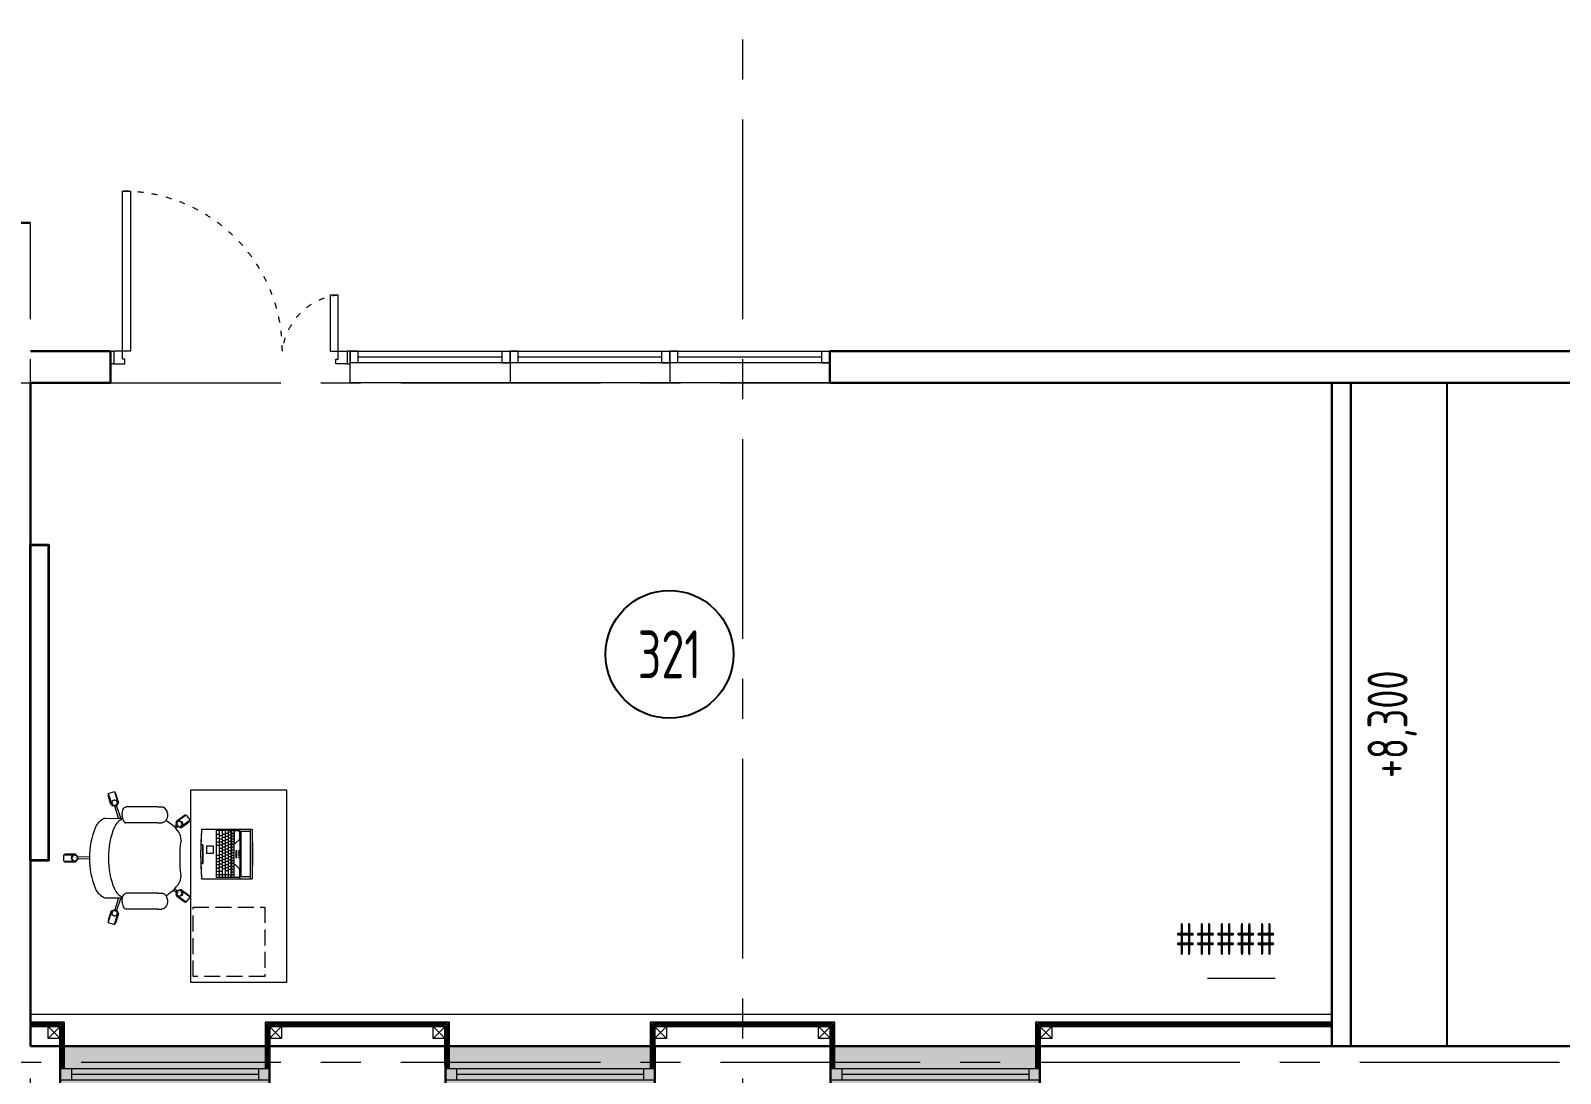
# Model space of a CAD drawing. Header units: millimetres. Extents: x -13407 to 95998, y -2611 to 109495.
# Drawn here: x 21120 to 30691, y 11470 to 17995 of the extents above; entities that cross this region are included whole.
import ezdxf
from ezdxf import colors
from ezdxf.entities.mleader import LeaderData, LeaderLine
from ezdxf.enums import TextEntityAlignment as Align
from ezdxf.math import Vec2, Vec3

# ---------------------------------------------------------------- set-up
doc = ezdxf.new("R2010")
doc.units = ezdxf.units.MM
for name, pattern in [('ACAD_ISO03W100', [30, 12, -18]), ('CENTER', [2, 1.25, -0.25, 0.25, -0.25]), ('ГОСТ 2.303 4', [7, 5, -2, 0])]:
    doc.linetypes.add(name, pattern=pattern)
for name, color, linetype, lineweight in [('_0', 250, 'Continuous', 9), ('_ТХ_мебель передв', 250, 'Continuous', 13), ('_ТХ_обор_комп принт', 30, 'Continuous', 13), ('АР_Витраж', 4, 'Continuous', 15), ('АР_Двери', 5, 'Continuous', 18), ('АР_Маркер экспликации', 239, 'Continuous', 13), ('АР_Номер помещения', 1, 'Continuous', 25), ('АР_Окна БЛОК', 250, 'Continuous', 13), ('АР_Оси', 193, 'Continuous', 9), ('АР_Отметки', 250, 'Continuous', 15), ('АР_Перегородки газоблок', 165, 'Continuous', 30), ('АР_Подоконники', 163, 'Continuous', 9), ('АР_Помещения_площадь', 19, 'Continuous', 9), ('АР_Сущ Несущая стена', 202, 'Continuous', 30), ('АР_тонкая линия', 250, 'Continuous', 0)]:
    doc.layers.add(name, color=color, linetype=linetype, lineweight=lineweight)
doc.layers.add('ТХ_подиум скрыть', color=7, linetype='Continuous')
doc.styles.add('ISOCPEUR', font='isocpeur.ttf', dxfattribs={"width": 0.7})
doc.styles.get("Standard").update_dxf_attribs({"font": 'arial.ttf'})

# ---------------------------------------------------------------- blocks, each defined once
blk = doc.blocks.new('Полуторная_на лестницу')
for points in [[(75, 80), (75, 1080), (124.9, 1080), (124.9, 80)], [(1375.1, 430), (1375.1, 80), (1425, 80), (1425, 430)]]:
    blk.add_lwpolyline(points, close=True)
for points in [[(0, 0), (0, 80), (20, 80), (20, 0), (0, 0)], [(20, 80), (20, 0), (90, 0), (90, 30), (75, 30), (75, 80), (20, 80)], [(1480, 80), (1480, 0), (1410, 0), (1410, 30), (1425, 30), (1425, 80), (1480, 80)], [(1500, 0), (1500, 80), (1480, 80), (1480, 0), (1500, 0)]]:
    blk.add_lwpolyline(points)
at = {"linetype": 'ACAD_ISO03W100', "ltscale": 3}
for centre, radius, start, end in [((75, 80), 1000, 0, 90), ((1465.4, 39.6), 392.5, 95.90754, 174.09246)]:
    blk.add_arc(centre, radius, start, end, dxfattribs=at)
blk = doc.blocks.new('*U93')
at = {"true_color": 0xffffff}
h = blk.add_hatch(color=7, dxfattribs=at)
h.dxf.hatch_style = 1
h.paths.add_polyline_path([(-1310, -140), (0, -140), (0, 220), (-1310, 220)])
at = {"lineweight": 30}
for p, q in [((-1310, -140), (-1310, 220)), ((0, -140), (0, 220))]:
    blk.add_line(p, q, dxfattribs=at)
for p, q in [((0, 220), (-1310, 220)), ((-1310, 70), (0, 70)), ((-1310, 0), (0, 0)), ((-1240, 0), (-1240, 70)), ((-1240, 35), (-70, 35)), ((-70, 0), (-70, 70)), ((-1310, -140), (0, -140)), ((-1310, -140), (-1310, -140)), ((-1310, -140), (-1310, -140)), ((0, -140), (0, -140)), ((0, -140), (0, -140))]:
    blk.add_line(p, q)
blk = doc.blocks.new('*U23')
at = {"linetype": 'ByBlock'}
for p, q in [((0, 0), (0, -74)), ((50, 0), (0, 0)), ((0, -74), (0, 0)), ((1000, 0), (0, 0)), ((50, -74), (0, -74)), ((0, -74), (1000, -74)), ((50, 0), (50, -74)), ((950, 0), (50, 0)), ((50, -37), (950, -37)), ((50, -74), (950, -74)), ((950, 0), (1000, 0)), ((950, 0), (950, -74)), ((950, -74), (1000, -74)), ((1000, 0), (1000, -74)), ((1000, -74), (1000, 0))]:
    blk.add_line(p, q, dxfattribs=at)
blk = doc.blocks.new('*U38')
at = {"layer": 'АР_Номер помещения', "color": 7}
blk.add_circle((-19321.4, -1934.1), 400, dxfattribs=at)
at = {"layer": 'АР_Помещения_площадь', "color": 7}
blk.add_line((-15532.5, -3962.4), (-15954.8, -3962.4), dxfattribs=at)
at = {"color": 7, "style": 'ISOCPEUR', "width": 0.7, "flags": 1}
blk.add_attdef('КАТЕГОРИЯ', (-499.2, -2092.2), '', height=250, dxfattribs=at)
at = {"layer": 'АР_Номер помещения', "color": 7, "style": 'ISOCPEUR', "width": 0.7}
blk.add_attdef('НОМЕР_ПОМЕЩЕНИЯ', text='', height=300, dxfattribs=at).set_placement((-19321.4, -1934.1), align=Align.MIDDLE_CENTER)
at = {"layer": 'АР_Помещения_площадь', "color": 7, "lineweight": 30, "width": 0.7, "flags": 104}
blk.add_attdef('ИМЯ_ПОМЕЩЕНИЯ', text='', height=100, dxfattribs=at).set_placement((157.6, 1217.1), align=Align.MIDDLE_CENTER)
at = {"layer": 'АР_Помещения_площадь', "color": 7, "style": 'ISOCPEUR', "width": 0.7}
blk.add_attdef('ПЛОЩАДЬ_ПОМЕЩЕНИЯ', text='', height=200, dxfattribs=at).set_placement((-15527.6, -3715.9), align=Align.MIDDLE_RIGHT)
blk = doc.blocks.new('_DotSmall')
at = {"color": 0, "linetype": 'ByBlock', "const_width": 0.5}
blk.add_lwpolyline([(-0.0625, 0, 1), (0.0625, 0, 1)], format="xyb", close=True, dxfattribs=at)
blk = doc.blocks.new('A$Ce02d65bd')
at = {"ltscale": 100}
for points in [[(0, 0), (0, 75), (75, 75), (75, 0), (0, 0)], [(0, 0), (75, 75)], [(0, 75), (75, 0)]]:
    blk.add_lwpolyline(points, dxfattribs=at)
blk = doc.blocks.new('СК33 790х830')
for p, q in [((-25.4, 658.7), (-25.4, 718.7)), ((-20.4, 728.7), (19.6, 728.7)), ((-20.4, 728.7), (-20.4, 648.7)), ((19.6, 728.7), (19.6, 648.7)), ((24.6, 658.7), (24.6, 718.7)), ((-20.4, 648.7), (-16.3, 648.7)), ((-7.5, 567.9), (-6.5, 641.6)), ((-2.4, 648.7), (1.6, 648.7)), ((6.6, 567.9), (5.6, 641.6)), ((15.5, 648.7), (19.6, 648.7)), ((-403.5, 450.5), (-415.6, 412.4)), ((-415.6, 412.4), (-339.4, 388.1)), ((-350.4, 386.4), (-407.6, 404.6)), ((-403.5, 450.5), (-327.2, 426.2)), ((-335.3, 434), (-392.4, 452.2)), ((-338.1, 392), (-339.4, 388.1)), ((-332.7, 409.1), (-333.9, 405.2)), ((-250.3, 372.2), (-328.7, 398.8)), ((-327.2, 426.2), (-328.5, 422.3)), ((-250.3, 387.2), (-324.8, 410.3)), ((-248.7, 471.7), (-250.3, 402.2)), ((-250.3, 402.2), (-250.3, 398.4)), ((-250.3, 398.4), (-250.3, 380.4)), ((247.8, 471.7), (249.4, 380.4)), ((249.4, 387.2), (323.9, 410.3)), ((249.4, 372.2), (327.9, 398.8)), ((402.6, 450.5), (326.4, 426.2)), ((326.4, 426.2), (327.6, 422.3)), ((331.8, 409.1), (333, 405.2)), ((334.4, 434), (391.5, 452.2)), ((337.3, 392), (338.5, 388.1)), ((414.7, 412.4), (338.5, 388.1)), ((349.5, 386.4), (406.7, 404.6)), ((402.6, 450.5), (414.7, 412.4)), ((-319.3, 343.9), (-320.4, 340)), ((-320.4, 140.1), (-320.4, 340)), ((-316.5, 348.5), (-319.3, 343.9)), ((-311.9, 352.8), (-316.5, 348.5)), ((-305.7, 356.6), (-311.9, 352.8)), ((-298.1, 359.7), (-305.7, 356.6)), ((-289.5, 362), (-298.1, 359.7)), ((-289.5, 362), (-289.1, 362.1)), ((-280, 363.5), (-289.1, 362.1)), ((-280, 363.5), (-279.4, 363.5)), ((-270.4, 363.9), (-279.4, 363.5)), ((-270.4, 363.9), (-261.5, 363.5)), ((-261.5, 363.5), (-260.9, 363.5)), ((-260.9, 363.5), (-251.8, 362.1)), ((-251.8, 362.1), (-251.4, 362)), ((-251.4, 362), (-242.8, 359.7)), ((-250.3, 380.4), (-250.3, 369.8)), ((-250.3, 369.8), (-250.3, 361.7)), ((-242.8, 359.7), (-235.2, 356.6)), ((-235.2, 356.6), (-229, 352.8)), ((-229, 352.8), (-224.4, 348.5)), ((-224.4, 348.5), (-221.6, 343.9)), ((-221.6, 343.9), (-220.4, 340)), ((-220.8, 140.1), (-220.4, 340)), ((220.7, 343.9), (219.6, 340)), ((219.6, 140.1), (219.6, 340)), ((223.5, 348.5), (220.7, 343.9)), ((228.1, 352.8), (223.5, 348.5)), ((234.3, 356.6), (228.1, 352.8)), ((241.9, 359.7), (234.3, 356.6)), ((250.5, 362), (241.9, 359.7)), ((249.4, 380.4), (249.4, 369.8)), ((249.4, 369.8), (249.4, 361.7)), ((250.5, 362), (250.9, 362.1)), ((260, 363.5), (250.9, 362.1)), ((260, 363.5), (260.6, 363.5)), ((269.6, 363.9), (260.6, 363.5)), ((269.6, 363.9), (278.5, 363.5)), ((278.5, 363.5), (279.1, 363.5)), ((279.1, 363.5), (288.2, 362.1)), ((288.2, 362.1), (288.6, 362)), ((288.6, 362), (297.2, 359.7)), ((297.2, 359.7), (304.8, 356.6)), ((304.8, 356.6), (311, 352.8)), ((311, 352.8), (315.6, 348.5)), ((315.6, 348.5), (318.4, 343.9)), ((318.4, 343.9), (319.1, 340.1)), ((319.6, 140.1), (319.6, 340)), ((-320.4, 140.1), (-320.4, 131.4)), ((-320.4, 131.4), (-320.4, 122.9)), ((-320.4, 122.9), (-320.4, 114.9)), ((-319.1, 108.6), (-320.4, 114.9)), ((-318.2, 106.4), (-319.1, 108.6)), ((-315.4, 100.3), (-318.2, 106.4)), ((-310.9, 94.9), (-315.4, 100.3)), ((-230, 94.9), (-225.5, 100.3)), ((-225.5, 100.3), (-222.7, 106.4)), ((-221.8, 108.6), (-222.7, 106.4)), ((-221.8, 108.6), (-220.8, 115)), ((-220.8, 140.1), (-220.8, 131.4)), ((-220.8, 131.4), (-220.8, 122.9)), ((-220.8, 122.9), (-220.8, 115)), ((-220.8, 115), (-220.8, 115)), ((219.6, 140.1), (219.6, 131.4)), ((219.6, 131.4), (219.6, 122.9)), ((219.6, 122.9), (219.6, 114.9)), ((219.6, 114.9), (220.2, 113.4)), ((220.9, 108.6), (220.2, 113.4)), ((221.8, 106.4), (220.9, 108.6)), ((224.6, 100.3), (221.8, 106.4)), ((229.1, 94.9), (224.6, 100.3)), ((310, 94.9), (314.5, 100.3)), ((314.5, 100.3), (317.3, 106.4)), ((318.2, 108.6), (317.3, 106.4)), ((318.2, 108.6), (319.1, 114.9)), ((319.2, 140.1), (319.2, 131.4)), ((319.2, 131.4), (319.2, 122.9)), ((319.2, 122.9), (319.2, 114.9)), ((319.2, 115), (319.2, 115)), ((-304.8, 90.2), (-310.9, 94.9)), ((-302.8, 88.6), (-304.8, 90.2)), ((-295.9, 85.2), (-302.8, 88.6)), ((-293.4, 84.1), (-295.9, 85.2)), ((-289.9, 83.1), (-293.4, 84.1)), ((-283.9, 81.5), (-289.9, 83.1)), ((-281, 80.9), (-283.9, 81.5)), ((-277.7, 80.5), (-281, 80.9)), ((-274.1, 80.3), (-277.7, 80.5)), ((-277.2, -37.6), (-230.1, 27.1)), ((-240.1, 22), (-275.3, -26.6)), ((-270.4, 80.2), (-274.1, 80.3)), ((-266.7, 80.3), (-270.4, 80.2)), ((-263.2, 80.5), (-266.7, 80.3)), ((-259.9, 80.9), (-263.2, 80.5)), ((-257, 81.5), (-259.9, 80.9)), ((-257, 81.5), (-251, 83.1)), ((-247.5, 84.1), (-251, 83.1)), ((-245, 85.2), (-247.5, 84.1)), ((-245, 85.2), (-238, 88.6)), ((-244.8, -61.1), (-197.8, 3.6)), ((-236, 90.2), (-238, 88.6)), ((-237.4, 89.1), (-225.3, 73)), ((-236, 90.2), (-230, 94.9)), ((-230.1, 27.1), (-226.8, 24.7)), ((-225.3, 73), (-202.3, 41.8)), ((-215.6, 16.5), (-212.3, 14.2)), ((-202.3, 41.8), (-214.8, 24.6)), ((-192.4, 34.1), (-204.9, 17.4)), ((-202.3, 41.8), (-200.9, 40.2)), ((-201.1, 6), (-197.8, 3.6)), ((-200.9, 40.2), (-180.9, 25.8)), ((-180.9, 25.8), (-161, 10)), ((-161, 10), (-158.5, 8.1)), ((-158.5, 8.1), (-155.5, 6.7)), ((-155.5, 6.7), (-140, -0.5)), ((-55.9, 0), (55.9, 0)), ((55.1, 0), (99.4, -4.1)), ((154.6, 6.7), (139.1, -0.5)), ((154.6, 6.7), (157.6, 8.1)), ((157.6, 8.1), (160.1, 9.9)), ((174.1, 21.2), (160.1, 9.9)), ((180, 25.7), (174.1, 21.2)), ((200, 40.1), (180, 25.7)), ((186.6, 30.4), (196.3, 17.4)), ((192.4, 6), (189.1, 3.6)), ((236.1, -61.1), (189.1, 3.6)), ((196.8, 37.8), (206.1, 24.6)), ((200, 40.1), (201.5, 41.6)), ((217.1, 63.1), (201.5, 41.6)), ((206.9, 16.5), (203.7, 14.2)), ((224.6, 72.9), (217.1, 63.1)), ((221.5, 27.1), (218.1, 24.7)), ((268.5, -37.6), (221.5, 27.1)), ((236.6, 89), (224.6, 72.9)), ((235.2, 90.2), (229.1, 94.9)), ((231.4, 22), (266.7, -26.6)), ((237.2, 88.6), (235.2, 90.2)), ((244.1, 85.2), (237.2, 88.6)), ((246.6, 84.1), (244.1, 85.2)), ((250.1, 83.1), (246.6, 84.1)), ((256.1, 81.5), (250.1, 83.1)), ((259, 80.9), (256.1, 81.5)), ((262.3, 80.5), (259, 80.9)), ((265.9, 80.3), (262.3, 80.5)), ((269.6, 80.2), (265.9, 80.3)), ((273.3, 80.3), (269.6, 80.2)), ((276.8, 80.5), (273.3, 80.3)), ((280.1, 80.9), (276.8, 80.5)), ((283, 81.5), (280.1, 80.9)), ((283, 81.5), (289, 83.1)), ((292.5, 84.1), (289, 83.1)), ((295, 85.2), (292.5, 84.1)), ((295, 85.2), (302, 88.6)), ((304, 90.2), (302, 88.6)), ((304, 90.2), (310, 94.9)), ((-277.2, -37.6), (-244.8, -61.1)), ((-199.6, -7.4), (-234.9, -56)), ((-140, -0.5), (-125, -3.6)), ((-125, -3.6), (-109.6, -4.9)), ((-109.6, -4.9), (-98.7, -4.1)), ((-98.7, -4.1), (-55.1, 0)), ((110.5, -5), (99.4, -4.1)), ((110.5, -5), (125, -3.7)), ((125, -3.7), (139.1, -0.5)), ((190.9, -7.4), (226.2, -56)), ((268.5, -37.6), (236.1, -61.1))]:
    blk.add_line(p, q)
for centre in [(-0.4, 660.7), (-344.7, 410.8), (343.9, 410.8), (-221, 5.7), (212.3, 5.7)]:
    blk.add_circle(centre, 20)
for centre, radius, start, end in [((-20.4, 718.7), 5, 90, 180), ((-0.4, 660.7), 17, 279.46232, 260.53768), ((19.6, 718.7), 5, 0, 90), ((-20.4, 658.7), 5, 180, 270), ((19.6, 658.7), 5, 270, 0), ((-152.2, 436.1), 102.8, 113.66768, 159.76305), ((-15.4, 128.3), 439.7, 88.05526, 113.9054), ((14.5, 128.3), 439.7, 66.0946, 91.94474), ((151.4, 436.1), 102.8, 20.23695, 66.33232), ((-406.1, 409.3), 5, 162.32754, 252.32754), ((-393.9, 447.5), 5, 72.32754, 162.32754), ((-344.7, 410.8), 17, 351.78986, 332.86522), ((-348.9, 391.1), 5, 252.32754, 342.32754), ((-336.8, 429.2), 5, 342.32754, 72.32754), ((-152.2, 317.7), 102.8, 113.66768, 155.39861), ((-15.4, 9.9), 439.7, 88.05526, 113.9054), ((14.5, 9.9), 439.7, 66.0946, 91.94474), ((151.4, 317.7), 102.8, 24.60139, 66.33232), ((343.9, 410.8), 17, 207.13478, 188.21014), ((335.9, 429.2), 5, 107.67246, 197.67246), ((348, 391.1), 5, 197.67246, 287.67246), ((393, 447.5), 5, 17.67246, 107.67246), ((405.2, 409.3), 5, 287.67246, 17.67246), ((-236, 19), 5, 54, 144), ((-221, 5.7), 17, 63.46232, 44.53768), ((212.3, 5.7), 17, 135.46232, 116.53768), ((227.3, 19), 5, 36, 126), ((-271.3, -29.5), 5, 144, 234), ((-238.9, -53), 5, 234, 324), ((-203.6, -4.5), 5, 324, 54), ((195, -4.5), 5, 126, 216), ((230.2, -53), 5, 216, 306), ((262.6, -29.5), 5, 306, 36)]:
    blk.add_arc(centre, radius, start, end)
blk = doc.blocks.new('laptop')
at = {"color": 0}
for p, q in [((-150.3, 324.5), (-155, 323.2)), ((-150.3, 324.5), (-155, 323.2)), ((-155, 323.2), (-155, 9.7)), ((-155, 323.2), (-155, 9.7)), ((-150.3, 312.7), (-155, 311.4)), ((0, 325.7), (-150.3, 324.5)), ((0, 325.7), (-150.3, 324.5)), ((0, 313.9), (-150.3, 312.7)), ((-143, 308.8), (-140, 309.5)), ((-143, 253.6), (-143, 308.8)), ((-140, 309.5), (140, 309.5)), ((150.3, 324.5), (0, 325.7)), ((150.3, 324.5), (0, 325.7)), ((150.3, 312.7), (0, 313.9)), ((140, 309.5), (143, 308.8)), ((143, 308.8), (143, 253.6)), ((155, 323.2), (150.3, 324.5)), ((155, 323.2), (150.3, 324.5)), ((155, 311.4), (150.3, 312.7)), ((155, 9.7), (155, 323.2)), ((155, 9.7), (155, 323.2)), ((155, 248), (-155, 248)), ((-147, 210), (-147, 234)), ((-147, 210), (-147, 100)), ((147, 210), (-147, 210)), ((-147, 210), (-71.6, 210)), ((-130, 194.2), (-147, 194.2)), ((147, 191.7), (-147, 191.7)), ((-140, 252.9), (-143, 253.6)), ((140, 252.9), (-140, 252.9)), ((-138, 191.7), (-138, 173.3)), ((-137, 244), (-95.6, 244)), ((-130, 210), (-130, 194.2)), ((-127.5, 210), (-127.5, 194.2)), ((76.5, 194.2), (-127.5, 194.2)), ((-118.5, 191.7), (-118.5, 173.3)), ((-110.5, 210), (-110.5, 194.2)), ((-99, 191.7), (-99, 173.3)), ((-93.5, 210), (-93.5, 194.2)), ((-68, 218.5), (-92, 242.5)), ((-79.5, 191.7), (-79.5, 173.3)), ((-76.5, 210), (-76.5, 194.2)), ((-60, 191.7), (-60, 173.3)), ((-59.5, 210), (-59.5, 194.2)), ((-42.5, 210), (-42.5, 194.2)), ((-40.5, 191.7), (-40.5, 173.3)), ((-25.5, 210), (-25.5, 194.2)), ((-21, 191.7), (-21, 173.3)), ((-18.5, 241.8), (-20.5, 241.8)), ((-20.5, 241.8), (-20.5, 236.8)), ((-20.5, 236.8), (-18.5, 236.8)), ((-20.5, 226), (-20.5, 220.4)), ((20.5, 226), (-20.5, 226)), ((-20.5, 220.4), (20.5, 220.4)), ((-18.5, 236.8), (-18.5, 241.8)), ((-8.5, 210), (-8.5, 194.2)), ((-5.5, 241.8), (-7.5, 241.8)), ((-7.5, 241.8), (-7.5, 236.8)), ((-7.5, 236.8), (-5.5, 236.8)), ((-5.5, 236.8), (-5.5, 241.8)), ((-1.5, 191.7), (-1.5, 173.3)), ((7.5, 241.8), (5.5, 241.8)), ((5.5, 241.8), (5.5, 236.8)), ((5.5, 236.8), (7.5, 236.8)), ((7.5, 236.8), (7.5, 241.8)), ((8.5, 210), (8.5, 194.2)), ((18, 191.7), (18, 173.3)), ((20.5, 241.8), (18.5, 241.8)), ((18.5, 241.8), (18.5, 236.8)), ((18.5, 236.8), (20.5, 236.8)), ((20.5, 236.8), (20.5, 241.8)), ((20.5, 220.4), (20.5, 226)), ((25.5, 210), (25.5, 194.2)), ((37.5, 191.7), (37.5, 173.3)), ((42.5, 210), (42.5, 194.2)), ((57, 191.7), (57, 173.3)), ((59.5, 210), (59.5, 194.2)), ((68, 218.5), (92, 242.5)), ((68.8, 210), (68.8, 211.3)), ((68.8, 210), (68.8, 211.3)), ((147, 210), (68.8, 210)), ((76.5, 210), (76.5, 194.2)), ((76.5, 191.7), (76.5, 173.3)), ((79, 210), (79, 194.2)), ((147, 194.2), (79, 194.2)), ((95.6, 244), (137, 244)), ((96, 210), (96, 194.2)), ((96, 191.7), (96, 173.3)), ((113, 210), (113, 194.2)), ((129, 191.7), (129, 100)), ((130, 210), (130, 194.2)), ((143, 253.6), (140, 252.9)), ((147, 234), (147, 210)), ((147, 210), (147, 100)), ((147, 173.3), (-147, 173.3)), ((147, 155), (-147, 155)), ((147, 136.7), (-147, 136.7)), ((147, 118.3), (-147, 118.3)), ((147, 100), (-147, 100)), ((-129, 173.3), (-129, 155)), ((-122.7, 118.3), (-122.7, 100)), ((-122.5, 155), (-122.5, 136.7)), ((-113.5, 136.7), (-113.5, 118.3)), ((-109.5, 173.3), (-109.5, 155)), ((-103, 155), (-103, 136.7)), ((-98.3, 118.3), (-98.3, 100)), ((-94, 136.7), (-94, 118.3)), ((-90, 173.3), (-90, 155)), ((-83.5, 155), (-83.5, 136.7)), ((-74.5, 136.7), (-74.5, 118.3)), ((-74, 118.3), (-74, 100)), ((-70.5, 173.3), (-70.5, 155)), ((-64, 155), (-64, 136.7)), ((-55, 136.7), (-55, 118.3)), ((-54.5, 118.3), (-54.5, 100)), ((-51, 173.3), (-51, 155)), ((-44.5, 155), (-44.5, 136.7)), ((-35.5, 136.7), (-35.5, 118.3)), ((-31.5, 173.3), (-31.5, 155)), ((-25, 155), (-25, 136.7)), ((-16, 136.7), (-16, 118.3)), ((-12, 173.3), (-12, 155)), ((-5.5, 155), (-5.5, 136.7)), ((3.5, 136.7), (3.5, 118.3)), ((7.5, 173.3), (7.5, 155)), ((9.5, 118.3), (9.5, 100)), ((14, 155), (14, 136.7)), ((23, 136.7), (23, 118.3)), ((27, 173.3), (27, 155)), ((29, 118.3), (29, 100)), ((33.5, 155), (33.5, 136.7)), ((42.5, 136.7), (42.5, 118.3)), ((46.5, 173.3), (46.5, 155)), ((48.5, 118.3), (48.5, 100)), ((53, 155), (53, 136.7)), ((62, 136.7), (62, 118.3)), ((66, 173.3), (66, 155)), ((68, 118.3), (68, 100)), ((72.5, 155), (72.5, 136.7)), ((81.5, 136.7), (81.5, 118.3)), ((85.5, 173.3), (85.5, 155)), ((87.5, 118.3), (87.5, 100)), ((90, 118.3), (90, 100)), ((92, 155), (92, 136.7)), ((105, 173.3), (105, 155)), ((109.5, 136.7), (109.5, 100)), ((-155, 9.7), (-154.5, 7.6)), ((-154.5, 7.6), (-152.4, 5.3)), ((-152.4, 5.3), (-150.3, 4.7)), ((-150.3, 4.7), (0, 0)), ((-59, 14), (-59, 0.7)), ((59, 14), (-59, 14)), ((-59, 0.7), (-59, 14)), ((-59, 14), (59, 14)), ((0, 0), (150.3, 4.7)), ((59, 0.7), (59, 14)), ((59, 14), (59, 0.7)), ((150.3, 4.7), (153.2, 5.9)), ((153.2, 5.9), (154.7, 7.9)), ((154.7, 7.9), (155, 9.7))]:
    blk.add_line(p, q, dxfattribs=at)
blk.add_lwpolyline([(-51.9, 78.7), (-4, 78.7), (-4, 39.2), (-51.9, 39.2)], close=True, dxfattribs=at)
for centre, radius, start, end in [((-137, 234), 10, 90, 180), ((-95.6, 239), 5, 45, 90), ((-71.6, 215), 5, 270, 45), ((71.6, 215), 5, 135, 236.11751), ((95.6, 239), 5, 90, 135), ((137, 234), 10, 0, 90), ((-150, 9.7), 5, 180, 266.41668), ((0, 2405), 2405, 266.41668, 273.58332), ((150, 9.7), 5, 273.58332, 0)]:
    blk.add_arc(centre, radius, start, end, dxfattribs=at)
blk = doc.blocks.new('стол учителя комп класс')
at = {"ltscale": 250.120383}
blk.add_lwpolyline([(0, 0), (1201.8, 0), (1201.8, 603.5), (0, 603.5)], close=True, dxfattribs=at)
at = {"linetype": 'ГОСТ 2.303 4', "ltscale": 20}
blk.add_lwpolyline([(37.1, 587.7), (471.2, 587.7), (471.2, 137.6), (37.1, 137.6)], close=True, dxfattribs=at)
blk.add_blockref('СК33 790х830', (778.2, 667.1))
at = {"rotation": 180}
blk.add_blockref('laptop', (802.1, 540), dxfattribs=at)

msp = doc.modelspace()

# ---------------------------------------------------------------- linework, layer by layer
for points in [[(21329.3, 11500), (21329.3, 11789.2), (21120, 11789.2)], [(21316.8, 11500), (21316.8, 11776.7), (21120, 11776.7)], [(23739.2, 11500), (23739.2, 11789.2), (22589.2, 11789.2), (22589.2, 11500)], [(23726.7, 11500), (23726.7, 11776.7), (22601.7, 11776.7), (22601.7, 11500)], [(26149.3, 11500), (26149.3, 11789.2), (24999.3, 11789.2), (24999.3, 11500)], [(26136.8, 11500), (26136.8, 11776.7), (25011.8, 11776.7), (25011.8, 11500)], [(29260, 11789.2), (27409.3, 11789.2), (27409.3, 11500)], [(29260, 11776.7), (27421.8, 11776.7), (27421.8, 11500)], [(21304.3, 11519.7), (21304.3, 11764.2), (21120, 11764.2)], [(23714.2, 11519.7), (23714.2, 11764.2), (22614.2, 11764.2), (22614.2, 11557.2)], [(26124.3, 11519.7), (26124.3, 11764.2), (25024.3, 11764.2), (25024.3, 11557.2)], [(29260, 11764.2), (27434.3, 11764.2), (27434.3, 11557.2)]]:
    msp.add_lwpolyline(points)
at = {"layer": '_ТХ_обор_комп принт', "lineweight": 35}
msp.add_lwpolyline([(21120, 14777.3), (21231.3, 14777.3), (21231.3, 12802.6), (21120, 12802.6)], close=True, dxfattribs=at)
at = {"layer": 'АР_Оси', "linetype": 'CENTER', "ltscale": 1000}
for p, q in [((25575, -1811.3), (25575, 32496.2)), ((21120, -1811.3), (21120, 16792.5)), ((-12563.8, 15790), (71033.4, 15790)), ((-12563.8, 11540), (71033.4, 11540))]:
    msp.add_line(p, q, dxfattribs=at)
at = {"layer": 'АР_Перегородки газоблок', "ltscale": 100}
for points in [[(29260, 11640), (29260, 15790)], [(29380, 15790), (29380, 11640)]]:
    msp.add_lwpolyline(points, dxfattribs=at)
at = {"layer": 'АР_Подоконники', "ltscale": 100}
msp.add_line((21120, 11840), (29260, 11840), dxfattribs=at)
at = {"layer": 'АР_Сущ Несущая стена', "ltscale": 100}
for p, q in [((20920, 16792.5), (21120, 16792.5)), ((21120, 15990), (21620, 15990)), ((21620, 15990), (21620, 15790)), ((26120, 15990), (31817, 15990)), ((26120, 15990), (26120, 15790)), ((21120, 15790), (21120, 11640)), ((21120, 15790), (21620, 15790)), ((26120, 15790), (31817, 15790)), ((21120, 11640), (32333, 11640))]:
    msp.add_line(p, q, dxfattribs=at)
at = {"layer": 'АР_тонкая линия', "color": 18, "ltscale": 100, "true_color": 0x000000}
for points in [[(26120, 15790), (23120, 15790), (23120, 15916)], [(24120, 15916), (24120, 15790)], [(25120, 15916), (25120, 15790)]]:
    msp.add_lwpolyline(points, dxfattribs=at)
at = {"layer": 'ТХ_подиум скрыть'}
msp.add_lwpolyline([(29980, 11640), (29380, 11640), (29380, 15790), (29980, 15790)], close=True, dxfattribs=at)

# ---------------------------------------------------------------- block references
at = {"layer": '_0', "color": 1, "lineweight": -3, "ltscale": 500, "rotation": 180}
for p in [(21304.3, 11764.2), (22689.2, 11764.2), (23714.2, 11764.2), (25099.3, 11764.2), (26124.3, 11764.2), (27509.3, 11764.2)]:
    msp.add_blockref('A$Ce02d65bd', p, dxfattribs=at)
at = {"layer": '_ТХ_мебель передв', "ltscale": 250.120383, "rotation": 90}
msp.add_blockref('стол учителя комп класс', (22723.8, 12040), dxfattribs=at)
at = {"layer": 'АР_Витраж', "ltscale": 100, "xscale": -1, "rotation": 180.0001519656341}
for p in [(23120, 15916), (24120, 15916), (25120, 15916)]:
    msp.add_blockref('*U23', p, dxfattribs=at)
at = {"layer": 'АР_Двери'}
msp.add_blockref('Полуторная_на лестницу', (21620, 15910), dxfattribs=at)
at = {"layer": 'АР_Маркер экспликации', "color": 7}
ref = msp.add_blockref('*U38', (44438.2, 16026.3), dxfattribs=at)
ref.add_attrib('НОМЕР_ПОМЕЩЕНИЯ', '321', dxfattribs={"layer": 'АР_Номер помещения', "color": 7, "height": 300, "style": 'ISOCPEUR', "width": 0.7}).set_placement((25116.8, 14092.2), align=Align.MIDDLE_CENTER)
ref.add_attrib('ПЛОЩАДЬ_ПОМЕЩЕНИЯ', '#####', dxfattribs={"layer": 'АР_Помещения_площадь', "color": 7, "height": 200, "style": 'ISOCPEUR', "width": 0.7}).set_placement((28910.5, 12310.3), align=Align.MIDDLE_RIGHT)
at = {"layer": 'АР_Окна БЛОК', "xscale": -1, "rotation": 180}
for p in [(22615, 11500), (25025, 11500), (27435, 11500)]:
    msp.add_blockref('*U93', p, dxfattribs=at)

# ---------------------------------------------------------------- leaders
at = {"layer": 'АР_Отметки'}
ml = msp.add_multileader_mtext('Standard', dxfattribs=at)
ml.set_content('Л.4', color=256, style='ISOCPEUR')
ml.set_leader_properties(color=256, linetype='Continuous', lineweight=-1)
ml.set_arrow_properties(name='DOTSMALL')
ml.build(insert=Vec2(0, 0))
ml.multileader.update_dxf_attribs({"has_text_frame": 1, "text_left_attachment_type": 4, "text_right_attachment_type": 4, "dogleg_length": 100, "arrow_head_size": 180})
ctx = ml.context
ctx.base_point, ctx.char_height, ctx.arrow_head_size, ctx.landing_gap_size, ctx.plane_origin = Vec3(24103, 74930.4), 250, 180, 50, Vec3(52223.5, 62772.8)
ctx.left_attachment, ctx.right_attachment = 4, 4
notes = []
notes.append((ctx, [(0, (0, 0, 0), (0, 0), (1, 0), 1, [])]))
ctx.mtext.insert, ctx.mtext.width, ctx.mtext.line_spacing_style, ctx.mtext.flow_direction = Vec3(24153, 75263.8), 852.697, 2, 5
ml = msp.add_multileader_mtext('Standard', dxfattribs=at)
ml.set_content('+7,050', color=256, style='ISOCPEUR')
ml.set_leader_properties(color=256, linetype='Continuous', lineweight=-1)
ml.set_arrow_properties(name='DOTSMALL')
ml.build(insert=Vec2(0, 0))
ml.multileader.update_dxf_attribs({"has_text_frame": 1, "text_left_attachment_type": 4, "text_right_attachment_type": 4, "dogleg_length": 100, "arrow_head_size": 180})
ctx = ml.context
ctx.base_point, ctx.char_height, ctx.arrow_head_size, ctx.landing_gap_size, ctx.plane_origin = Vec3(29759, 73529.3), 250, 180, 50, Vec3(29677.6, 72261.8)
ctx.left_attachment, ctx.right_attachment = 4, 4
notes.append((ctx, [(0, (0, 0, 0), (0, 0), (1, 0), 1, [])]))
ctx.mtext.insert, ctx.mtext.width, ctx.mtext.line_spacing_style, ctx.mtext.flow_direction = Vec3(29809, 73862.7), 852.697, 2, 5
ml = msp.add_multileader_mtext('Standard', dxfattribs=at)
ml.set_content('+8,400', color=256, style='ISOCPEUR')
ml.set_leader_properties(color=256, linetype='Continuous', lineweight=-1)
ml.set_arrow_properties(name='DOTSMALL')
ml.build(insert=Vec2(0, 0))
ml.multileader.update_dxf_attribs({"has_text_frame": 1, "text_left_attachment_type": 4, "text_right_attachment_type": 4, "dogleg_length": 100, "arrow_head_size": 180})
ctx = ml.context
ctx.base_point, ctx.char_height, ctx.arrow_head_size, ctx.landing_gap_size, ctx.plane_origin = Vec3(23997.7, 72968.3), 250, 180, 50, Vec3(24541, 73771.3)
ctx.left_attachment, ctx.right_attachment = 4, 4
notes.append((ctx, [(0, (0, 0, 0), (0, 0), (1, 0), 1, [])]))
ctx.mtext.insert, ctx.mtext.width, ctx.mtext.line_spacing_style, ctx.mtext.flow_direction = Vec3(24047.7, 73301.6), 852.697, 2, 5
ml = msp.add_multileader_mtext('Standard', dxfattribs=at)
ml.set_content('+6,300', color=256, style='ISOCPEUR')
ml.set_leader_properties(color=256, linetype='Continuous', lineweight=-1)
ml.set_arrow_properties(name='DOTSMALL')
ml.build(insert=Vec2(0, 0))
ml.multileader.update_dxf_attribs({"has_text_frame": 1, "text_left_attachment_type": 4, "text_right_attachment_type": 4, "dogleg_length": 100, "arrow_head_size": 180})
ctx = ml.context
ctx.base_point, ctx.char_height, ctx.arrow_head_size, ctx.landing_gap_size, ctx.plane_origin = Vec3(55928.2, 71412.1), 250, 180, 50, Vec3(64272, 69171.2)
ctx.left_attachment, ctx.right_attachment = 4, 4
notes.append((ctx, [(0, (0, 0, 0), (0, 0), (1, 0), 1, [])]))
ctx.mtext.insert, ctx.mtext.width, ctx.mtext.line_spacing_style, ctx.mtext.flow_direction = Vec3(55978.2, 71745.5), 852.697, 2, 5
ml = msp.add_multileader_mtext('Standard', dxfattribs=at)
ml.set_content('Л.5', color=256, style='ISOCPEUR')
ml.set_leader_properties(color=256, linetype='Continuous', lineweight=-1)
ml.set_arrow_properties(name='DOTSMALL')
ml.build(insert=Vec2(0, 0))
ml.multileader.update_dxf_attribs({"has_text_frame": 1, "text_left_attachment_type": 4, "text_right_attachment_type": 4, "dogleg_length": 100, "arrow_head_size": 180})
ctx = ml.context
ctx.base_point, ctx.char_height, ctx.arrow_head_size, ctx.landing_gap_size, ctx.plane_origin = Vec3(54025.8, 70799.7), 250, 180, 50, Vec3(79808.7, 57079.1)
ctx.left_attachment, ctx.right_attachment = 4, 4
notes.append((ctx, [(0, (0, 0, 0), (0, 0), (1, 0), 1, [])]))
ctx.mtext.insert, ctx.mtext.width, ctx.mtext.line_spacing_style, ctx.mtext.flow_direction = Vec3(54075.8, 71133), 852.697, 2, 5
ml = msp.add_multileader_mtext('Standard', dxfattribs=at)
ml.set_content('+8,400', color=256, style='ISOCPEUR')
ml.set_leader_properties(color=256, linetype='Continuous', lineweight=-1)
ml.set_arrow_properties(name='DOTSMALL')
ml.build(insert=Vec2(0, 0))
ml.multileader.update_dxf_attribs({"has_text_frame": 1, "text_left_attachment_type": 4, "text_right_attachment_type": 4, "dogleg_length": 100, "arrow_head_size": 180})
ctx = ml.context
ctx.base_point, ctx.char_height, ctx.arrow_head_size, ctx.landing_gap_size, ctx.plane_origin = Vec3(54891.2, 65329.2), 250, 180, 50, Vec3(59135.3, 70680.7)
ctx.left_attachment, ctx.right_attachment = 4, 4
notes.append((ctx, [(0, (0, 0, 0), (0, 0), (1, 0), 1, [])]))
ctx.mtext.insert, ctx.mtext.width, ctx.mtext.line_spacing_style, ctx.mtext.flow_direction = Vec3(54941.2, 65662.5), 852.697, 2, 5
ml = msp.add_multileader_mtext('Standard', dxfattribs=at)
ml.set_content('+8,400', color=256, style='ISOCPEUR')
ml.set_leader_properties(color=256, linetype='Continuous', lineweight=-1)
ml.set_arrow_properties(name='DOTSMALL')
ml.build(insert=Vec2(0, 0))
ml.multileader.update_dxf_attribs({"has_text_frame": 1, "text_left_attachment_type": 4, "text_right_attachment_type": 4, "dogleg_length": 100, "arrow_head_size": 180})
ctx = ml.context
ctx.base_point, ctx.char_height, ctx.arrow_head_size, ctx.landing_gap_size, ctx.plane_origin = Vec3(27558.1, 63748.9), 250, 180, 50, Vec3(27785.4, 63541.8)
ctx.left_attachment, ctx.right_attachment = 4, 4
notes.append((ctx, [(0, (0, 0, 0), (0, 0), (1, 0), 1, [])]))
ctx.mtext.insert, ctx.mtext.width, ctx.mtext.line_spacing_style, ctx.mtext.flow_direction = Vec3(27608.1, 64082.3), 852.697, 2, 5
ml = msp.add_multileader_mtext('Standard', dxfattribs=at)
ml.set_content('+5,900', color=256, style='ISOCPEUR')
ml.set_leader_properties(color=256, linetype='Continuous', lineweight=-1)
ml.set_arrow_properties(name='DOTSMALL')
ml.build(insert=Vec2(0, 0))
ml.multileader.update_dxf_attribs({"has_text_frame": 1, "text_left_attachment_type": 4, "text_right_attachment_type": 4, "dogleg_length": 100, "arrow_head_size": 180})
ctx = ml.context
ctx.base_point, ctx.char_height, ctx.arrow_head_size, ctx.landing_gap_size, ctx.plane_origin = Vec3(54567.6, 26674.1), 250, 180, 50, Vec3(53756.6, 25885.5)
ctx.left_attachment, ctx.right_attachment = 4, 4
notes.append((ctx, [(0, (0, 0, 0), (0, 0), (1, 0), 1, [])]))
ctx.mtext.insert, ctx.mtext.width, ctx.mtext.line_spacing_style, ctx.mtext.flow_direction = Vec3(54617.6, 27007.4), 852.697, 2, 5
ml = msp.add_multileader_mtext('Standard', dxfattribs=at)
ml.set_content('Л.1', color=256, style='ISOCPEUR')
ml.set_leader_properties(color=256, linetype='Continuous', lineweight=-1)
ml.set_arrow_properties(name='DOTSMALL')
ml.build(insert=Vec2(0, 0))
ml.multileader.update_dxf_attribs({"has_text_frame": 1, "text_left_attachment_type": 4, "text_right_attachment_type": 4, "dogleg_length": 100, "arrow_head_size": 180})
ctx = ml.context
ctx.base_point, ctx.char_height, ctx.arrow_head_size, ctx.landing_gap_size, ctx.plane_origin = Vec3(51854.7, 25716.1, 0), 250, 180, 50, Vec3(77176.9, 13681.2, 0)
ctx.left_attachment, ctx.right_attachment = 4, 4
notes.append((ctx, [(0, (0, 0, 0), (0, 0), (1, 0), 1, [])]))
ctx.mtext.insert, ctx.mtext.width, ctx.mtext.defined_height, ctx.mtext.line_spacing_style, ctx.mtext.flow_direction = Vec3(51904.7, 26049.5, 0), 852.697, 406.6, 2, 5
ml = msp.add_multileader_mtext('Standard', dxfattribs=at)
ml.set_content('+7,850', color=256, style='ISOCPEUR')
ml.set_leader_properties(color=256, linetype='Continuous', lineweight=-1)
ml.set_arrow_properties(name='DOTSMALL')
ml.build(insert=Vec2(0, 0))
ml.multileader.update_dxf_attribs({"has_text_frame": 1, "text_left_attachment_type": 4, "text_right_attachment_type": 4, "dogleg_length": 100, "arrow_head_size": 180})
ctx = ml.context
ctx.base_point, ctx.char_height, ctx.arrow_head_size, ctx.landing_gap_size, ctx.plane_origin = Vec3(51777.9, 20811.8), 250, 180, 50, Vec3(53698.5, 18401.8)
ctx.left_attachment, ctx.right_attachment = 4, 4
notes.append((ctx, [(0, (0, 0, 0), (0, 0), (1, 0), 1, [])]))
ctx.mtext.insert, ctx.mtext.width, ctx.mtext.line_spacing_style, ctx.mtext.flow_direction = Vec3(51827.9, 21145.2), 555.243, 2, 5
ml = msp.add_multileader_mtext('Standard', dxfattribs=at)
ml.set_content('+8,300', color=256, style='ISOCPEUR')
ml.set_leader_properties(color=256, linetype='Continuous', lineweight=-1)
ml.set_arrow_properties(name='DOTSMALL')
ml.build(insert=Vec2(0, 0))
ml.multileader.update_dxf_attribs({"has_text_frame": 1, "text_left_attachment_type": 4, "text_right_attachment_type": 4, "dogleg_length": 100, "arrow_head_size": 180})
ctx = ml.context
ctx.base_point, ctx.char_height, ctx.arrow_head_size, ctx.landing_gap_size, ctx.plane_origin, ctx.plane_x_axis, ctx.plane_y_axis = Vec3(39466.4, 13267.6), 250, 180, 50, Vec3(49444.6, 37736.6), Vec3(0, 1), Vec3(-1, 0)
ctx.left_attachment, ctx.right_attachment = 4, 4
notes.append((ctx, [(0, (0, 0, 0), (0, 0), (1, 0), 1, [])]))
ctx.mtext.insert, ctx.mtext.text_direction, ctx.mtext.rotation, ctx.mtext.width, ctx.mtext.line_spacing_style, ctx.mtext.flow_direction = Vec3(39133, 13317.6), Vec3(0, 1), 1.570796, 852.697, 2, 5
ml = msp.add_multileader_mtext('Standard', dxfattribs=at)
ml.set_content('+8,300', color=256, style='ISOCPEUR')
ml.set_leader_properties(color=256, linetype='Continuous', lineweight=-1)
ml.set_arrow_properties(name='DOTSMALL')
ml.build(insert=Vec2(0, 0))
ml.multileader.update_dxf_attribs({"has_text_frame": 1, "text_left_attachment_type": 4, "text_right_attachment_type": 4, "dogleg_length": 100, "arrow_head_size": 180})
ctx = ml.context
ctx.base_point, ctx.char_height, ctx.arrow_head_size, ctx.landing_gap_size, ctx.plane_origin, ctx.plane_x_axis, ctx.plane_y_axis = Vec3(29818, 13267.6), 250, 180, 50, Vec3(39796.3, 37736.6), Vec3(0, 1), Vec3(-1, 0)
ctx.left_attachment, ctx.right_attachment = 4, 4
notes.append((ctx, [(0, (0, 0, 0), (0, 0), (1, 0), 1, [])]))
ctx.mtext.insert, ctx.mtext.text_direction, ctx.mtext.rotation, ctx.mtext.width, ctx.mtext.line_spacing_style, ctx.mtext.flow_direction = Vec3(29484.7, 13317.6), Vec3(0, 1), 1.570796, 852.697, 2, 5
for ctx, leaders in notes:
    for number, flags, end, landing, length, lines in leaders:
        leader = LeaderData()
        leader.index, (leader.has_last_leader_line, leader.has_dogleg_vector, leader.attachment_direction) = number, flags
        leader.last_leader_point, leader.dogleg_vector, leader.dogleg_length = Vec3(end), Vec3(landing), length
        for number, points, colour, breaks in lines:
            line = LeaderLine()
            line.index, line.vertices, line.color, line.breaks = number, Vec3.list(points), colors.encode_raw_color(colour), breaks
            leader.lines.append(line)
        ctx.leaders.append(leader)

doc.saveas('drawing.dxf')
